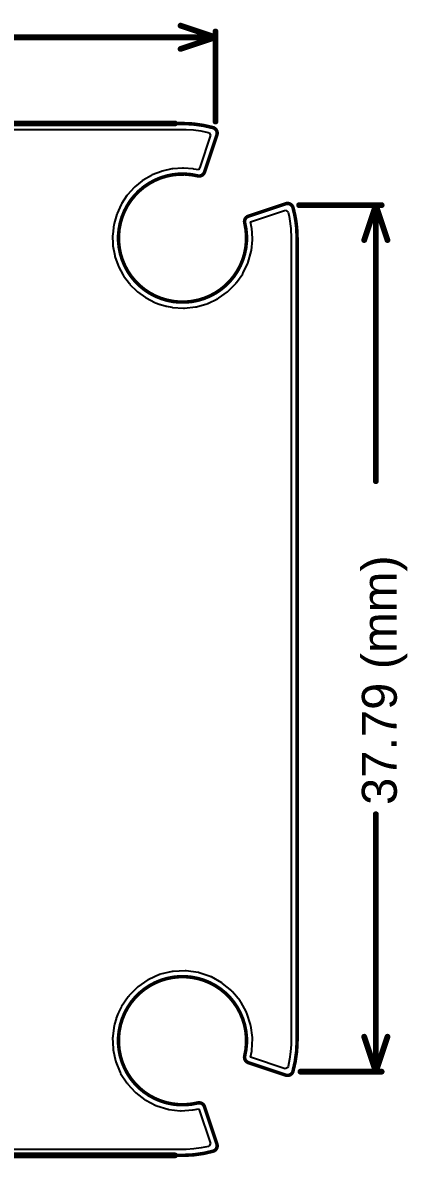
# Model space of a CAD drawing. Header units: inches. Extents: x -1 to 214, y -2 to 213.
# Drawn here: x 2.618 to 3.279, y -1.501 to 0.449 of the extents above; entities that cross this region are included whole.
import ezdxf

# ---------------------------------------------------------------- set-up
doc = ezdxf.new("R2010")
doc.units = ezdxf.units.IN
doc.header["$MEASUREMENT"] = 0
for name, color, linetype in [('Board_outline', 216, 'Continuous'), ('Dimensions', 6, 'Continuous'), ('Top Layer', 1, 'Continuous')]:
    doc.layers.add(name, color=color, linetype=linetype)
doc.styles.add('Arial', font='', dxfattribs={"height": 0.2})
doc.styles.get('Arial').set_extended_font_data('Arial')

msp = doc.modelspace()

# ---------------------------------------------------------------- linework, layer by layer
at = {"layer": 'Board_outline'}
for points in [[(-0.6503, 0.276, 0.006, 0.006, 0), (2.893, 0.276, 0.006, 0.006, 0)], [(2.893, 0.276, 0.006, 0.006, -0.067878), (2.9457, 0.2688, 0.006, 0.006, 0)], [(2.9307, 0.1925, 0.006, 0.006, 0), (2.952, 0.2563, 0.006, 0.006, 0)], [(2.9457, 0.2688, 0.006, 0.006, -0.418187), (2.952, 0.2563, 0.006, 0.006, 0)], [(2.9307, 0.1925, 0.006, 0.006, -0.382596), (2.9193, 0.186, 0.006, 0.006, 0)], [(2.9998, 0.1053, 0.006, 0.006, -3.554255), (2.9185, 0.1862, 0.006, 0.006, 0)], [(2.9185, 0.1862, 0.006, 0.006, 0), (2.9193, 0.186, 0.006, 0.006, 0)], [(3.0063, 0.1169, 0.006, 0.006, 0), (3.0701, 0.1382, 0.006, 0.006, 0)], [(3.0701, 0.1382, 0.006, 0.006, -0.436018), (3.0828, 0.1313, 0.006, 0.006, 0)], [(2.9998, 0.1053, 0.006, 0.006, -0.389655), (3.0063, 0.1169, 0.006, 0.006, 0)], [(3.0828, 0.1313, 0.006, 0.006, -0.045205), (3.0891, 0.0963, 0.006, 0.006, 0)], [(3.0891, 0.0963, 0.006, 0.006, 0), (3.0898, 0.0792, 0.006, 0.006, 0)], [(3.0898, -1.2988, 0.006, 0.006, 0), (3.0898, 0.0792, 0.006, 0.006, 0)], [(2.919, -1.4056, 0.006, 0.006, -3.571262), (2.9998, -1.3248, 0.006, 0.006, 0)], [(3.0898, -1.2988, 0.006, 0.006, -0.068429), (3.0825, -1.3519, 0.006, 0.006, 0)], [(3.0063, -1.3365, 0.006, 0.006, -0.390333), (2.9998, -1.3248, 0.006, 0.006, 0)], [(3.0063, -1.3365, 0.006, 0.006, 0), (3.0701, -1.3578, 0.006, 0.006, 0)], [(3.0825, -1.3519, 0.006, 0.006, -0.403996), (3.0701, -1.3578, 0.006, 0.006, 0)], [(3.0825, -1.3519, 0.006, 0.006, 0), (3.0825, -1.3519, 0.006, 0.006, 0)], [(2.919, -1.4056, 0.006, 0.006, -0.390325), (2.9307, -1.4121, 0.006, 0.006, 0)], [(2.9307, -1.4121, 0.006, 0.006, 0), (2.952, -1.4759, 0.006, 0.006, 0)], [(2.952, -1.4759, 0.006, 0.006, -0.380328), (2.9468, -1.488, 0.006, 0.006, 0)], [(-0.6503, -1.4956, 0.006, 0.006, 0), (2.893, -1.4956, 0.006, 0.006, 0)], [(2.9469, -1.4881, 0.006, 0.006, -0.069476), (2.893, -1.4956, 0.006, 0.006, 0)], [(2.9468, -1.488, 0.006, 0.006, 0), (2.9469, -1.4881, 0.006, 0.006, 0)]]:
    msp.add_lwpolyline(points, format="xyseb", dxfattribs=at)
for points in [[(2.8915, 0.276, 0.003, 0.003, 1), (2.8945, 0.276, 0.003, 0.003, 1)], [(2.8915, 0.276, 0.003, 0.003, 1), (2.8945, 0.276, 0.003, 0.003, 1)], [(2.9442, 0.2688, 0.003, 0.003, 1), (2.9472, 0.2688, 0.003, 0.003, 1)], [(2.9442, 0.2688, 0.003, 0.003, 1), (2.9472, 0.2688, 0.003, 0.003, 1)], [(2.9505, 0.2563, 0.003, 0.003, 1), (2.9535, 0.2563, 0.003, 0.003, 1)], [(2.9505, 0.2563, 0.003, 0.003, 1), (2.9535, 0.2563, 0.003, 0.003, 1)], [(2.9292, 0.1925, 0.003, 0.003, 1), (2.9322, 0.1925, 0.003, 0.003, 1)], [(2.9292, 0.1925, 0.003, 0.003, 1), (2.9322, 0.1925, 0.003, 0.003, 1)], [(2.917, 0.1862, 0.003, 0.003, 1), (2.92, 0.1862, 0.003, 0.003, 1)], [(2.917, 0.1862, 0.003, 0.003, 1), (2.92, 0.1862, 0.003, 0.003, 1)], [(2.9178, 0.186, 0.003, 0.003, 1), (2.9208, 0.186, 0.003, 0.003, 1)], [(2.9178, 0.186, 0.003, 0.003, 1), (2.9208, 0.186, 0.003, 0.003, 1)], [(3.0686, 0.1382, 0.003, 0.003, 1), (3.0716, 0.1382, 0.003, 0.003, 1)], [(3.0686, 0.1382, 0.003, 0.003, 1), (3.0716, 0.1382, 0.003, 0.003, 1)], [(3.0048, 0.1169, 0.003, 0.003, 1), (3.0078, 0.1169, 0.003, 0.003, 1)], [(3.0048, 0.1169, 0.003, 0.003, 1), (3.0078, 0.1169, 0.003, 0.003, 1)], [(3.0813, 0.1313, 0.003, 0.003, 1), (3.0843, 0.1313, 0.003, 0.003, 1)], [(3.0813, 0.1313, 0.003, 0.003, 1), (3.0843, 0.1313, 0.003, 0.003, 1)], [(2.9983, 0.1053, 0.003, 0.003, 1), (3.0013, 0.1053, 0.003, 0.003, 1)], [(2.9983, 0.1053, 0.003, 0.003, 1), (3.0013, 0.1053, 0.003, 0.003, 1)], [(3.0876, 0.0963, 0.003, 0.003, 1), (3.0906, 0.0963, 0.003, 0.003, 1)], [(3.0876, 0.0963, 0.003, 0.003, 1), (3.0906, 0.0963, 0.003, 0.003, 1)], [(3.0883, 0.0792, 0.003, 0.003, 1), (3.0913, 0.0792, 0.003, 0.003, 1)], [(3.0883, 0.0792, 0.003, 0.003, 1), (3.0913, 0.0792, 0.003, 0.003, 1)], [(3.0883, -1.2988, 0.003, 0.003, 1), (3.0913, -1.2988, 0.003, 0.003, 1)], [(3.0883, -1.2988, 0.003, 0.003, 1), (3.0913, -1.2988, 0.003, 0.003, 1)], [(2.9983, -1.3248, 0.003, 0.003, 1), (3.0013, -1.3248, 0.003, 0.003, 1)], [(2.9983, -1.3248, 0.003, 0.003, 1), (3.0013, -1.3248, 0.003, 0.003, 1)], [(3.0048, -1.3365, 0.003, 0.003, 1), (3.0078, -1.3365, 0.003, 0.003, 1)], [(3.0048, -1.3365, 0.003, 0.003, 1), (3.0078, -1.3365, 0.003, 0.003, 1)], [(3.0686, -1.3578, 0.003, 0.003, 1), (3.0716, -1.3578, 0.003, 0.003, 1)], [(3.0686, -1.3578, 0.003, 0.003, 1), (3.0716, -1.3578, 0.003, 0.003, 1)], [(3.081, -1.3519, 0.003, 0.003, 1), (3.084, -1.3519, 0.003, 0.003, 1)], [(3.081, -1.3519, 0.003, 0.003, 1), (3.084, -1.3519, 0.003, 0.003, 1)], [(3.081, -1.3519, 0.003, 0.003, 1), (3.084, -1.3519, 0.003, 0.003, 1)], [(3.081, -1.3519, 0.003, 0.003, 1), (3.084, -1.3519, 0.003, 0.003, 1)], [(2.9175, -1.4056, 0.003, 0.003, 1), (2.9205, -1.4056, 0.003, 0.003, 1)], [(2.9175, -1.4056, 0.003, 0.003, 1), (2.9205, -1.4056, 0.003, 0.003, 1)], [(2.9292, -1.4121, 0.003, 0.003, 1), (2.9322, -1.4121, 0.003, 0.003, 1)], [(2.9292, -1.4121, 0.003, 0.003, 1), (2.9322, -1.4121, 0.003, 0.003, 1)], [(2.9505, -1.4759, 0.003, 0.003, 1), (2.9535, -1.4759, 0.003, 0.003, 1)], [(2.9505, -1.4759, 0.003, 0.003, 1), (2.9535, -1.4759, 0.003, 0.003, 1)], [(2.8915, -1.4956, 0.003, 0.003, 1), (2.8945, -1.4956, 0.003, 0.003, 1)], [(2.8915, -1.4956, 0.003, 0.003, 1), (2.8945, -1.4956, 0.003, 0.003, 1)], [(2.9453, -1.488, 0.003, 0.003, 1), (2.9483, -1.488, 0.003, 0.003, 1)], [(2.9453, -1.488, 0.003, 0.003, 1), (2.9483, -1.488, 0.003, 0.003, 1)], [(2.9454, -1.4881, 0.003, 0.003, 1), (2.9484, -1.4881, 0.003, 0.003, 1)], [(2.9454, -1.4881, 0.003, 0.003, 1), (2.9484, -1.4881, 0.003, 0.003, 1)]]:
    msp.add_lwpolyline(points, format="xyseb", close=True, dxfattribs=at)
at = {"layer": 'Dimensions'}
for points in [[(2.8896, 0.444, 0.01, 0.01, 0), (2.9496, 0.424, 0.01, 0.01, 0)], [(1.3912, 0.424, 0.01, 0.01, 0), (2.9496, 0.424, 0.01, 0.01, 0)], [(2.8896, 0.404, 0.01, 0.01, 0), (2.9496, 0.424, 0.01, 0.01, 0)], [(2.9496, 0.2794, 0.01, 0.01, 0), (2.9496, 0.434, 0.01, 0.01, 0)], [(2.3196, 0.276, 0.01, 0.01, 0), (2.88, 0.276, 0.01, 0.01, 0)], [(3.0932, 0.1358, 0.01, 0.01, 0), (3.235, 0.1358, 0.01, 0.01, 0)], [(3.205, 0.0758, 0.01, 0.01, 0), (3.225, 0.1358, 0.01, 0.01, 0)], [(3.225, 0.1358, 0.01, 0.01, 0), (3.245, 0.0758, 0.01, 0.01, 0)], [(3.225, -0.3381, 0.01, 0.01, 0), (3.225, 0.1358, 0.01, 0.01, 0)], [(3.225, -1.3519, 0.01, 0.01, 0), (3.225, -0.9099, 0.01, 0.01, 0)], [(3.205, -1.2919, 0.01, 0.01, 0), (3.225, -1.3519, 0.01, 0.01, 0)], [(3.225, -1.3519, 0.01, 0.01, 0), (3.245, -1.2919, 0.01, 0.01, 0)], [(3.0955, -1.3519, 0.01, 0.01, 0), (3.235, -1.3519, 0.01, 0.01, 0)], [(2.0011, -1.4956, 0.01, 0.01, 0), (2.88, -1.4956, 0.01, 0.01, 0)]]:
    msp.add_lwpolyline(points, format="xyseb", dxfattribs=at)
for points in [[(2.8871, 0.444, 0.005, 0.005, 1), (2.8921, 0.444, 0.005, 0.005, 1)], [(2.9471, 0.434, 0.005, 0.005, 1), (2.9521, 0.434, 0.005, 0.005, 1)], [(2.9471, 0.424, 0.005, 0.005, 1), (2.9521, 0.424, 0.005, 0.005, 1)], [(2.9471, 0.424, 0.005, 0.005, 1), (2.9521, 0.424, 0.005, 0.005, 1)], [(2.9471, 0.424, 0.005, 0.005, 1), (2.9521, 0.424, 0.005, 0.005, 1)], [(2.8871, 0.404, 0.005, 0.005, 1), (2.8921, 0.404, 0.005, 0.005, 1)], [(2.8775, 0.276, 0.005, 0.005, 1), (2.8825, 0.276, 0.005, 0.005, 1)], [(2.9471, 0.2794, 0.005, 0.005, 1), (2.9521, 0.2794, 0.005, 0.005, 1)], [(3.0907, 0.1358, 0.005, 0.005, 1), (3.0957, 0.1358, 0.005, 0.005, 1)], [(3.2225, 0.1358, 0.005, 0.005, 1), (3.2275, 0.1358, 0.005, 0.005, 1)], [(3.2225, 0.1358, 0.005, 0.005, 1), (3.2275, 0.1358, 0.005, 0.005, 1)], [(3.2225, 0.1358, 0.005, 0.005, 1), (3.2275, 0.1358, 0.005, 0.005, 1)], [(3.2325, 0.1358, 0.005, 0.005, 1), (3.2375, 0.1358, 0.005, 0.005, 1)], [(3.2025, 0.0758, 0.005, 0.005, 1), (3.2075, 0.0758, 0.005, 0.005, 1)], [(3.2425, 0.0758, 0.005, 0.005, 1), (3.2475, 0.0758, 0.005, 0.005, 1)], [(3.2225, -0.3381, 0.005, 0.005, 1), (3.2275, -0.3381, 0.005, 0.005, 1)], [(3.2225, -0.9099, 0.005, 0.005, 1), (3.2275, -0.9099, 0.005, 0.005, 1)], [(3.2025, -1.2919, 0.005, 0.005, 1), (3.2075, -1.2919, 0.005, 0.005, 1)], [(3.2425, -1.2919, 0.005, 0.005, 1), (3.2475, -1.2919, 0.005, 0.005, 1)], [(3.093, -1.3519, 0.005, 0.005, 1), (3.098, -1.3519, 0.005, 0.005, 1)], [(3.2225, -1.3519, 0.005, 0.005, 1), (3.2275, -1.3519, 0.005, 0.005, 1)], [(3.2225, -1.3519, 0.005, 0.005, 1), (3.2275, -1.3519, 0.005, 0.005, 1)], [(3.2225, -1.3519, 0.005, 0.005, 1), (3.2275, -1.3519, 0.005, 0.005, 1)], [(3.2325, -1.3519, 0.005, 0.005, 1), (3.2375, -1.3519, 0.005, 0.005, 1)], [(2.8775, -1.4956, 0.005, 0.005, 1), (2.8825, -1.4956, 0.005, 0.005, 1)]]:
    msp.add_lwpolyline(points, format="xyseb", close=True, dxfattribs=at)
at = {"layer": 'Top Layer'}
for p, q in [((-0.6521, 0.2658), (2.893, 0.2658)), ((2.893, 0.2658), (2.8993, 0.2658)), ((2.8993, 0.2658), (2.9119, 0.265)), ((2.9119, 0.265), (2.9245, 0.2633)), ((2.941, 0.2558), (2.9227, 0.2006)), ((2.9245, 0.2633), (2.9368, 0.2607)), ((2.9368, 0.2607), (2.9387, 0.2602)), ((2.9387, 0.2602), (2.941, 0.2558)), ((2.8745, 0.1979), (2.8582, 0.1942)), ((2.8753, 0.198), (2.8745, 0.1979)), ((2.8761, 0.1982), (2.8753, 0.198)), ((2.8928, 0.1994), (2.8761, 0.1982)), ((2.8936, 0.1993), (2.8928, 0.1994)), ((2.8944, 0.1994), (2.8936, 0.1993)), ((2.9111, 0.198), (2.8944, 0.1994)), ((2.9117, 0.1978), (2.9111, 0.198)), ((2.9122, 0.1978), (2.9117, 0.1978)), ((2.9205, 0.1962), (2.9122, 0.1978)), ((2.9227, 0.2006), (2.9205, 0.1962)), ((2.8239, 0.1775), (2.8109, 0.167)), ((2.8246, 0.1779), (2.8239, 0.1775)), ((2.8252, 0.1784), (2.8246, 0.1779)), ((2.8397, 0.1869), (2.8252, 0.1784)), ((2.8404, 0.1872), (2.8397, 0.1869)), ((2.8411, 0.1876), (2.8404, 0.1872)), ((2.8567, 0.1938), (2.8411, 0.1876)), ((2.8574, 0.1939), (2.8567, 0.1938)), ((2.8582, 0.1942), (2.8574, 0.1939)), ((2.8097, 0.1659), (2.7985, 0.1535)), ((2.8104, 0.1664), (2.8097, 0.1659)), ((2.8109, 0.167), (2.8104, 0.1664)), ((2.7875, 0.1369), (2.7805, 0.1216)), ((2.788, 0.1375), (2.7875, 0.1369)), ((2.7883, 0.1382), (2.788, 0.1375)), ((2.7975, 0.1522), (2.7883, 0.1382)), ((2.7981, 0.1528), (2.7975, 0.1522)), ((2.7985, 0.1535), (2.7981, 0.1528)), ((2.78, 0.1202), (2.7754, 0.104)), ((2.7803, 0.1208), (2.78, 0.1202)), ((2.7805, 0.1216), (2.7803, 0.1208)), ((3.0099, 0.1074), (3.0696, 0.1273)), ((3.0696, 0.1273), (3.0717, 0.1261)), ((3.0717, 0.1261), (3.0743, 0.1236)), ((3.0743, 0.1236), (3.0759, 0.1163)), ((2.7751, 0.1025), (2.773, 0.0858)), ((2.7753, 0.1032), (2.7751, 0.1025)), ((2.7754, 0.104), (2.7753, 0.1032)), ((3.0098, 0.1073), (3.0099, 0.1074)), ((3.0117, 0.0981), (3.0098, 0.1073)), ((3.0117, 0.0974), (3.0117, 0.0981)), ((3.0759, 0.1163), (3.0774, 0.108)), ((3.0774, 0.108), (3.0785, 0.0996)), ((3.0785, 0.0996), (3.0789, 0.0957)), ((2.773, 0.0851), (2.7729, 0.0843)), ((2.7729, 0.0843), (2.7734, 0.0675)), ((2.773, 0.0858), (2.773, 0.0851)), ((3.0118, 0.0968), (3.0117, 0.0974)), ((3.0131, 0.0781), (3.0118, 0.0968)), ((3.013, 0.0773), (3.0131, 0.0781)), ((3.0789, 0.0957), (3.0796, 0.079)), ((3.0796, 0.079), (3.0796, -1.2988)), ((2.7734, 0.0675), (2.7735, 0.0667)), ((2.7735, 0.0667), (2.7735, 0.066)), ((2.7735, 0.066), (2.7765, 0.0494)), ((3.0112, 0.0578), (3.0131, 0.0764)), ((3.0131, 0.0764), (3.013, 0.0773)), ((2.7765, 0.0494), (2.7768, 0.0487)), ((2.7768, 0.0487), (2.7769, 0.0479)), ((2.7769, 0.0479), (2.7824, 0.0321)), ((3.0059, 0.038), (3.0109, 0.0561)), ((3.0109, 0.0569), (3.0112, 0.0578)), ((3.0109, 0.0561), (3.0109, 0.0569)), ((2.7824, 0.0321), (2.7828, 0.0314)), ((2.7828, 0.0314), (2.783, 0.0307)), ((2.783, 0.0307), (2.7909, 0.0158)), ((2.9972, 0.0195), (3.0052, 0.0364)), ((3.0052, 0.0364), (3.0055, 0.0373)), ((3.0055, 0.0373), (3.0059, 0.038)), ((2.7909, 0.0158), (2.7914, 0.0152)), ((2.7914, 0.0152), (2.7917, 0.0145)), ((2.7917, 0.0145), (2.8017, 0.001)), ((2.8017, 0.001), (2.8023, 0.0005)), ((2.8023, 0.0005), (2.8027, -0.0002)), ((2.9713, -0.0119), (2.9845, 0.0013)), ((2.9845, 0.0013), (2.985, 0.0021)), ((2.985, 0.0021), (2.9856, 0.0027)), ((2.9856, 0.0027), (2.9964, 0.018)), ((2.9964, 0.018), (2.9967, 0.0188)), ((2.9967, 0.0188), (2.9972, 0.0195)), ((2.8027, -0.0002), (2.8146, -0.012)), ((2.8146, -0.012), (2.8153, -0.0124)), ((2.8153, -0.0124), (2.8158, -0.013)), ((2.8158, -0.013), (2.8294, -0.0228)), ((2.9547, -0.0239), (2.97, -0.0131)), ((2.97, -0.0131), (2.9706, -0.0124)), ((2.9706, -0.0124), (2.9713, -0.0119)), ((2.8294, -0.0228), (2.8301, -0.0231)), ((2.8301, -0.0231), (2.8307, -0.0236)), ((2.8307, -0.0236), (2.8457, -0.0313)), ((2.8457, -0.0313), (2.8462, -0.0314)), ((2.8462, -0.0314), (2.8467, -0.0318)), ((2.8467, -0.0318), (2.8546, -0.0347)), ((2.8546, -0.0347), (2.855, -0.0348)), ((2.855, -0.0348), (2.8554, -0.035)), ((2.8554, -0.035), (2.8646, -0.0376)), ((2.8646, -0.0376), (2.8651, -0.0376)), ((2.8651, -0.0376), (2.8655, -0.0378)), ((2.8655, -0.0378), (2.8747, -0.0396)), ((2.8964, -0.0409), (2.915, -0.0389)), ((2.915, -0.0389), (2.9158, -0.0387)), ((2.9158, -0.0387), (2.9167, -0.0386)), ((2.9167, -0.0386), (2.9347, -0.0335)), ((2.9347, -0.0335), (2.9355, -0.0331)), ((2.9355, -0.0331), (2.9363, -0.0329)), ((2.9363, -0.0329), (2.9532, -0.0248)), ((2.9532, -0.0248), (2.9539, -0.0242)), ((2.9539, -0.0242), (2.9547, -0.0239)), ((2.8747, -0.0396), (2.8753, -0.0396)), ((2.8753, -0.0396), (2.876, -0.0398)), ((2.876, -0.0398), (2.8946, -0.041)), ((2.8946, -0.041), (2.8955, -0.0408)), ((2.8955, -0.0408), (2.8964, -0.0409)), ((2.8536, -1.1852), (2.8349, -1.1935)), ((2.8545, -1.185), (2.8536, -1.1852)), ((2.8554, -1.1846), (2.8545, -1.185)), ((2.8752, -1.1799), (2.8554, -1.1846)), ((2.8762, -1.1799), (2.8752, -1.1799)), ((2.8771, -1.1797), (2.8762, -1.1799)), ((2.8975, -1.1787), (2.8771, -1.1797)), ((2.8984, -1.1788), (2.8975, -1.1787)), ((2.8994, -1.1788), (2.8984, -1.1788)), ((2.9196, -1.1816), (2.8994, -1.1788)), ((2.9205, -1.1819), (2.9196, -1.1816)), ((2.9214, -1.182), (2.9205, -1.1819)), ((2.9407, -1.1885), (2.9214, -1.182)), ((2.9416, -1.189), (2.9407, -1.1885)), ((2.9425, -1.1893), (2.9416, -1.189)), ((2.815, -1.2073), (2.8007, -1.2218)), ((2.8158, -1.2067), (2.815, -1.2073)), ((2.8165, -1.2061), (2.8158, -1.2067)), ((2.8333, -1.1945), (2.8165, -1.2061)), ((2.8342, -1.1941), (2.8333, -1.1945)), ((2.8349, -1.1935), (2.8342, -1.1941)), ((2.9603, -1.1992), (2.9425, -1.1893)), ((2.961, -1.1999), (2.9603, -1.1992)), ((2.9618, -1.2003), (2.961, -1.1999)), ((2.9775, -1.2134), (2.9618, -1.2003)), ((2.7995, -1.2232), (2.7881, -1.2401)), ((2.8002, -1.2226), (2.7995, -1.2232)), ((2.8007, -1.2218), (2.8002, -1.2226)), ((2.9781, -1.2141), (2.9775, -1.2134)), ((2.9788, -1.2147), (2.9781, -1.2141)), ((2.9918, -1.2305), (2.9788, -1.2147)), ((2.7874, -1.2414), (2.7829, -1.2505)), ((2.7878, -1.2408), (2.7874, -1.2414)), ((2.7881, -1.2401), (2.7878, -1.2408)), ((2.9923, -1.2313), (2.9918, -1.2305)), ((2.9929, -1.232), (2.9923, -1.2313)), ((3.0027, -1.2499), (2.9929, -1.232)), ((2.7788, -1.2612), (2.7761, -1.2706)), ((2.779, -1.2608), (2.7788, -1.2612)), ((2.7791, -1.2603), (2.779, -1.2608)), ((2.7825, -1.2514), (2.7791, -1.2603)), ((2.7827, -1.251), (2.7825, -1.2514)), ((2.7829, -1.2505), (2.7827, -1.251)), ((3.003, -1.2508), (3.0027, -1.2499)), ((3.0035, -1.2516), (3.003, -1.2508)), ((3.0099, -1.271), (3.0035, -1.2516)), ((2.7758, -1.2719), (2.773, -1.2912)), ((2.7761, -1.2713), (2.7758, -1.2719)), ((2.7761, -1.2706), (2.7761, -1.2713)), ((3.01, -1.272), (3.0099, -1.271)), ((3.0103, -1.2729), (3.01, -1.272)), ((3.013, -1.2931), (3.0103, -1.2729)), ((2.7731, -1.2921), (2.7729, -1.293)), ((2.7729, -1.293), (2.7736, -1.3125)), ((2.773, -1.2912), (2.7731, -1.2921)), ((3.012, -1.3154), (3.0131, -1.295)), ((3.0129, -1.294), (3.013, -1.2931)), ((3.0131, -1.295), (3.0129, -1.294)), ((3.0796, -1.3051), (3.0787, -1.3179)), ((3.0796, -1.2988), (3.0796, -1.3051)), ((2.7736, -1.3125), (2.7738, -1.3134)), ((2.7738, -1.3134), (2.7738, -1.3143)), ((2.7738, -1.3143), (2.7779, -1.3334)), ((3.0098, -1.3268), (3.0118, -1.3168)), ((3.0118, -1.316), (3.012, -1.3154)), ((3.0118, -1.3168), (3.0118, -1.316)), ((3.0787, -1.3179), (3.077, -1.3305)), ((2.7779, -1.3334), (2.7783, -1.3343)), ((2.7783, -1.3343), (2.7784, -1.3352)), ((2.7784, -1.3352), (2.7858, -1.3532)), ((3.0099, -1.327), (3.0098, -1.3268)), ((3.0695, -1.3468), (3.0099, -1.327)), ((3.074, -1.3445), (3.0695, -1.3468)), ((3.0744, -1.343), (3.074, -1.3445)), ((3.077, -1.3305), (3.0744, -1.343)), ((2.7858, -1.3532), (2.7863, -1.354)), ((2.7863, -1.354), (2.7867, -1.3548)), ((2.7867, -1.3548), (2.7971, -1.3713)), ((2.7971, -1.3713), (2.7978, -1.3719)), ((2.7978, -1.3719), (2.7982, -1.3727)), ((2.7982, -1.3727), (2.8115, -1.3871)), ((2.8115, -1.3871), (2.8122, -1.3876)), ((2.8122, -1.3876), (2.8128, -1.3883)), ((2.8128, -1.3883), (2.8284, -1.4001)), ((2.8284, -1.4001), (2.8292, -1.4005)), ((2.8292, -1.4005), (2.8299, -1.401)), ((2.8299, -1.401), (2.8473, -1.4099)), ((2.8473, -1.4099), (2.8482, -1.4101)), ((2.8482, -1.4101), (2.849, -1.4106)), ((2.849, -1.4106), (2.8676, -1.4162)), ((2.8676, -1.4162), (2.8685, -1.4163)), ((2.8685, -1.4163), (2.8694, -1.4166)), ((2.8694, -1.4166), (2.8888, -1.4189)), ((2.8888, -1.4189), (2.8897, -1.4188)), ((2.8897, -1.4188), (2.8906, -1.4189)), ((2.8906, -1.4189), (2.9101, -1.4177)), ((2.9101, -1.4177), (2.9107, -1.4175)), ((2.9107, -1.4175), (2.9114, -1.4175)), ((2.9114, -1.4175), (2.921, -1.4156)), ((2.921, -1.4156), (2.9212, -1.4157)), ((2.9212, -1.4157), (2.941, -1.4754)), ((2.9374, -1.4802), (2.9252, -1.4827)), ((2.939, -1.4792), (2.9374, -1.4802)), ((2.941, -1.4754), (2.939, -1.4792)), ((2.893, -1.4854), (-0.2152, -1.4854)), ((2.8994, -1.4854), (2.893, -1.4854)), ((2.9124, -1.4845), (2.8994, -1.4854)), ((2.9252, -1.4827), (2.9124, -1.4845))]:
    msp.add_line(p, q, dxfattribs=at)

# ---------------------------------------------------------------- texts
at = {"layer": 'Dimensions', "style": 'Arial'}
msp.add_text('37.79 (mm)', height=0.06, rotation=90, dxfattribs=at).set_placement((3.261, -0.8939))

doc.saveas('drawing.dxf')
